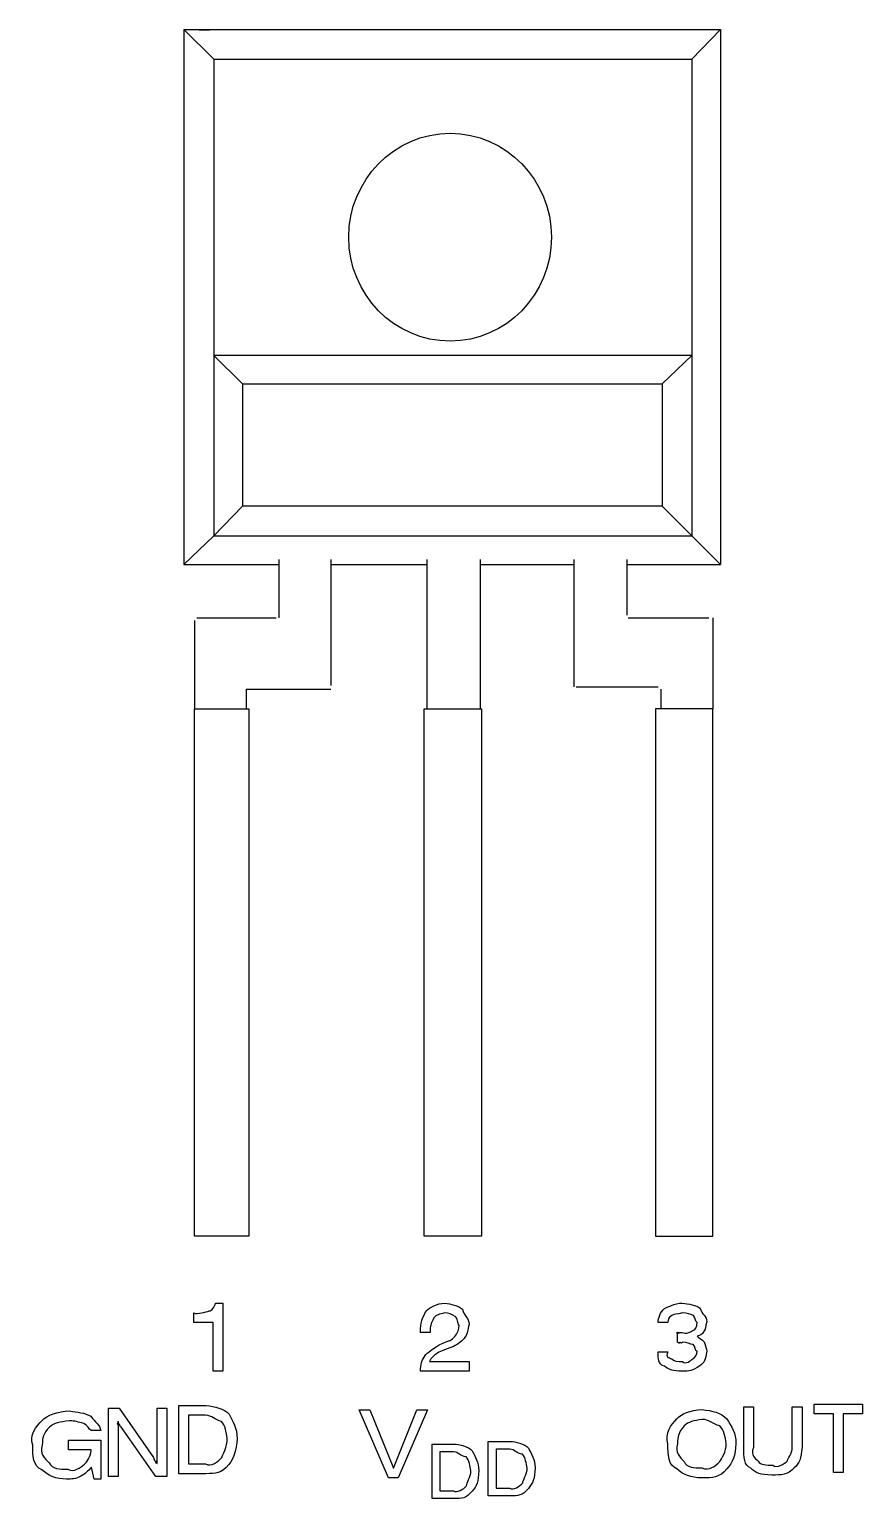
# Model space of a CAD drawing. Extents: x 16.5 to 23.7, y 47.5 to 60.1.
import ezdxf

# ---------------------------------------------------------------- set-up
doc = ezdxf.new("R2010")
doc.units = 0
doc.layers.add('Layer_1', color=7, linetype='CONTINUOUS')

msp = doc.modelspace()

# ---------------------------------------------------------------- linework, layer by layer
at = {"layer": 'Layer_1', "color": 7}
for points in [[(17.844892, 60.137331), (18.102332, 59.879891)], [(17.844892, 60.137331), (17.844892, 55.522732)], [(17.844892, 60.137331), (22.470867, 60.137331)], [(17.975067, 60.132303), (18.068465, 60.132303)], [(22.470867, 60.137331), (22.224275, 59.879891)], [(22.470867, 60.137331), (22.470867, 55.522732)], [(18.102332, 59.879891), (18.102332, 55.769325), (17.844892, 55.522732)], [(18.102332, 59.879891), (22.224275, 59.879891), (22.224275, 55.769325), (22.470867, 55.522732)], [(22.224275, 57.326132), (18.102332, 57.326132)], [(18.102332, 57.326132), (18.348923, 57.079806), (18.348923, 56.026764)], [(22.224275, 57.326132), (21.966836, 57.079806)], [(18.348923, 57.079806), (21.966836, 57.079806), (21.966836, 56.026764), (18.348923, 56.026764)], [(18.102332, 55.769325), (18.348923, 56.026764)], [(21.966836, 56.026764), (22.224275, 55.769325)], [(18.102332, 55.769325), (22.224275, 55.769325)], [(17.844892, 55.522732), (18.662454, 55.522732)], [(18.662454, 55.567712), (18.662454, 55.063416)], [(19.110659, 55.567712), (19.110659, 54.481068)], [(19.110659, 55.522732), (19.939334, 55.522732)], [(19.939334, 55.567712), (19.939334, 54.279456)], [(20.39865, 55.567712), (20.39865, 54.279456)], [(20.39865, 55.522732), (21.2051, 55.522732)], [(21.2051, 55.567712), (21.2051, 54.469956)], [(21.664152, 55.567712), (21.664152, 55.08617)], [(21.664152, 55.522732), (22.470867, 55.522732)], [(17.934586, 55.041191), (17.934586, 54.279456)], [(17.956811, 55.063416), (18.640229, 55.063416)], [(21.675529, 55.063416), (22.370061, 55.063416)], [(22.403663, 55.063416), (22.403663, 54.279456)], [(18.382525, 54.447731), (19.110659, 54.447731)], [(18.382525, 54.447731), (18.382525, 54.279456)], [(21.227325, 54.469956), (21.933234, 54.469956)], [(21.955459, 54.447731), (21.955459, 54.279456)], [(18.117677, 49.154741), (18.180384, 49.154741), (18.180384, 48.566837), (18.097304, 48.566837), (18.097304, 48.986996)], [(18.097304, 48.986996), (17.929559, 48.986996), (17.929559, 49.070075)], [(19.968173, 48.909737), (19.968173, 48.902329), (19.883507, 48.902329), (19.883507, 48.916881)], [(22.0179, 48.98726), (21.933234, 48.98726), (21.933234, 48.991758)], [(22.100979, 48.818191), (22.100979, 48.904181)], [(22.118442, 48.902594), (22.139079, 48.902594)], [(20.070302, 48.807608), (20.1256, 48.830891)], [(20.167934, 48.781414), (20.113959, 48.760777)], [(19.960765, 48.651504), (20.303665, 48.651504), (20.303665, 48.566837), (19.883507, 48.566837), (19.883507, 48.569748)], [(21.933234, 48.729027), (21.933234, 48.735112), (22.0179, 48.735112)], [(17.800442, 48.272356), (18.036715, 48.272356)], [(18.033804, 47.684452), (17.800442, 47.684452), (17.800442, 48.272356)], [(17.194017, 48.248544), (17.287415, 48.248544), (17.583484, 47.822829)], [(17.277361, 48.13636), (17.277361, 47.660904), (17.194017, 47.660904), (17.194017, 48.248544)], [(17.612852, 47.771764), (17.612852, 48.248544), (17.697254, 48.248544), (17.697254, 47.660904), (17.603857, 47.660904), (17.300644, 48.092439)], [(17.883521, 48.187689), (17.883521, 47.769119), (18.030894, 47.769119)], [(18.030894, 48.187689), (17.883521, 48.187689)], [(22.671157, 48.259921), (22.7545, 48.259921), (22.7545, 47.9112)], [(22.671157, 47.9112), (22.671157, 48.259921)], [(23.089727, 47.9112), (23.089727, 48.259921), (23.174394, 48.259921), (23.174394, 47.9112)], [(17.127077, 48.057514), (17.043998, 48.057514)], [(17.043998, 47.881037), (17.043998, 47.889769), (16.850059, 47.889769), (16.850059, 47.973112), (17.127077, 47.973112), (17.127077, 47.637621), (17.071779, 47.637621), (17.048232, 47.741073)], [(19.984048, 47.938981), (20.173754, 47.938981)], [(20.172432, 47.469346), (19.984048, 47.469346), (19.984048, 47.938981)], [(20.469029, 47.962794), (20.658471, 47.962794)], [(20.657148, 47.493158), (20.469029, 47.493158), (20.469029, 47.962794)], [(20.536234, 47.895589), (20.536234, 47.560362), (20.654238, 47.560362)], [(20.654238, 47.895589), (20.536234, 47.895589)], [(20.051252, 47.872041), (20.051252, 47.53655), (20.169257, 47.53655)], [(20.169257, 47.872041), (20.051252, 47.872041)]]:
    msp.add_lwpolyline(points, dxfattribs=at)
for points in [[(17.838013, 59.853697)], [(17.934586, 54.279456), (18.405015, 54.279456), (18.405015, 49.731798), (17.934586, 49.731798)], [(19.917109, 54.279456), (20.410027, 54.279456), (20.410027, 49.731798), (19.917109, 49.731798)], [(22.403663, 49.731798), (22.403663, 54.279456), (21.910744, 54.279456), (21.910744, 49.731798)], [(20.070302, 48.807608)], [(23.277582, 48.283733), (23.696152, 48.283733), (23.696152, 48.199066), (23.528407, 48.199066), (23.528407, 47.695829), (23.445328, 47.695829), (23.445328, 48.199066), (23.277582, 48.199066)], [(19.356986, 48.236108), (19.448796, 48.236108), (19.651467, 47.733135), (19.851492, 48.236108), (19.944625, 48.236108), (19.692477, 47.648469), (19.609398, 47.648469)], [(22.311059, 48.236637)], [(22.311059, 48.151971)], [(17.127077, 48.057514)]]:
    msp.add_lwpolyline(points, close=True, dxfattribs=at)
for points in [[(19.265969, 58.345308), (19.265969, 58.840078), (19.657552, 59.241452), (20.139888, 59.241452)], [(20.139888, 59.241452), (20.621694, 59.241452), (21.013277, 58.840078), (21.013277, 58.345308)], [(20.139888, 57.449429), (19.657552, 57.449429), (19.265969, 57.850802), (19.265969, 58.345308)], [(21.013277, 58.345308), (21.013277, 57.850802), (20.621694, 57.449429), (20.139888, 57.449429)], [(18.063702, 49.089125), (18.081959, 49.083833), (18.110798, 49.124314), (18.117677, 49.154741)], [(19.939069, 49.090448), (19.958384, 49.11426), (20.028234, 49.154741), (20.093586, 49.154741)], [(20.093586, 49.154741), (20.147825, 49.145216), (20.206298, 49.137544), (20.245192, 49.103677)], [(21.988796, 49.109762), (22.008111, 49.114525), (22.076902, 49.155006), (22.140402, 49.155006)], [(22.140402, 49.155006), (22.200463, 49.145481), (22.2592, 49.140454), (22.296507, 49.11135)], [(17.929559, 49.070075), (17.961573, 49.057639), (18.034598, 49.07616), (18.063702, 49.089125)], [(19.883507, 48.916881), (19.883507, 48.966623), (19.901763, 49.047321), (19.939069, 49.090448)], [(20.000188, 49.027741), (19.971084, 48.970062), (19.968173, 48.960008), (19.968173, 48.909737)], [(20.091998, 49.070075), (20.045696, 49.057639), (20.022413, 49.055787), (20.000188, 49.027741)], [(20.184073, 49.039383), (20.153646, 49.057639), (20.129834, 49.070075), (20.091998, 49.070075)], [(20.218998, 48.960802), (20.200213, 48.986996), (20.207357, 49.019804), (20.184073, 49.039383)], [(20.245192, 49.103677), (20.256834, 49.047056), (20.303665, 49.026948), (20.303665, 48.973766)], [(21.933234, 48.991758), (21.933234, 49.022979), (21.95149, 49.0796), (21.988796, 49.109762)], [(22.049915, 49.048644), (22.020811, 49.0288), (22.0179, 49.013454), (22.0179, 48.98726)], [(22.144636, 49.070339), (22.095688, 49.058169), (22.07214, 49.063196), (22.049915, 49.048644)], [(22.236711, 49.048644), (22.208136, 49.058169), (22.185646, 49.070339), (22.144636, 49.070339)], [(22.268725, 48.98726), (22.250204, 48.997844), (22.257877, 49.034091), (22.236711, 49.048644)], [(22.296507, 49.11135), (22.306561, 49.057375), (22.353392, 49.043352), (22.353392, 48.993081)], [(20.195715, 48.887777), (20.200213, 48.89545), (20.218998, 48.933285), (20.218998, 48.960802)], [(20.303665, 48.973766), (20.28779, 48.919791), (20.292288, 48.893862), (20.270063, 48.862906)], [(22.100979, 48.904181), (22.079019, 48.885131), (22.107329, 48.903387), (22.111298, 48.902594)], [(22.111298, 48.902594), (22.086692, 48.884073), (22.117384, 48.902594), (22.118442, 48.902594)], [(22.139079, 48.902594), (22.176121, 48.884073), (22.215015, 48.909208), (22.236711, 48.922966)], [(22.236711, 48.922966), (22.250204, 48.911325), (22.268725, 48.958156), (22.268725, 48.98726)], [(22.331432, 48.91741), (22.309471, 48.873489), (22.296771, 48.881162), (22.268725, 48.870579)], [(22.353392, 48.993081), (22.337782, 48.945456), (22.345984, 48.937783), (22.331432, 48.91741)], [(19.924252, 48.702569), (19.937746, 48.723471), (20.000188, 48.772419), (20.070302, 48.807608)], [(20.1256, 48.830891), (20.139094, 48.821366), (20.180898, 48.866346), (20.195715, 48.887777)], [(20.270063, 48.862906), (20.243075, 48.826394), (20.213442, 48.804698), (20.167934, 48.781414)], [(22.120029, 48.819514), (22.114209, 48.797554), (22.107594, 48.818721), (22.100979, 48.818191)], [(22.143313, 48.819514), (22.126644, 48.797554), (22.126644, 48.819514), (22.120029, 48.819514)], [(22.235123, 48.797554), (22.206548, 48.797554), (22.183, 48.819514), (22.143313, 48.819514)], [(22.268725, 48.739346), (22.250204, 48.738287), (22.257348, 48.783796), (22.235123, 48.797554)], [(22.268725, 48.870579), (22.277457, 48.853116), (22.316879, 48.844385), (22.331432, 48.821102)], [(22.331432, 48.821102), (22.337782, 48.776123), (22.353392, 48.77136), (22.353392, 48.739346)], [(19.883507, 48.569748), (19.883507, 48.6224), (19.897, 48.667644), (19.924252, 48.702569)], [(20.004686, 48.705479), (19.973994, 48.673729), (19.968438, 48.670819), (19.960765, 48.651504)], [(20.113959, 48.760777), (20.048607, 48.738023), (20.026911, 48.721883), (20.004686, 48.705479)], [(21.987209, 48.611023), (21.933234, 48.626369), (21.933234, 48.680344), (21.933234, 48.729027)], [(22.0179, 48.735112), (21.989325, 48.684048), (22.028484, 48.688281), (22.049915, 48.673729)], [(22.049915, 48.673729), (22.064467, 48.654679), (22.103096, 48.651769), (22.143313, 48.651769)], [(22.143313, 48.651769), (22.173211, 48.623458), (22.211046, 48.659441), (22.2338, 48.675316)], [(22.2338, 48.675316), (22.250204, 48.685635), (22.268725, 48.712094), (22.268725, 48.739346)], [(22.353392, 48.739346), (22.337782, 48.661294), (22.333284, 48.645948), (22.293596, 48.613933)], [(22.136169, 48.567366), (22.068171, 48.567366), (22.023986, 48.581919), (21.987209, 48.611023)], [(22.293596, 48.613933), (22.227979, 48.567366), (22.20205, 48.567366), (22.136169, 48.567366)], [(18.036715, 48.272356), (18.10974, 48.262831), (18.189115, 48.247485), (18.235152, 48.198008)], [(16.540761, 47.929191), (16.51245, 48.016769), (16.568807, 48.092439), (16.625427, 48.145091)], [(16.625427, 48.145091), (16.657442, 48.184779), (16.760365, 48.22526), (16.85879, 48.22526)], [(16.857202, 48.140594), (16.774123, 48.128423), (16.725969, 48.122073), (16.685223, 48.085296)], [(16.981292, 48.11731), (16.929434, 48.128423), (16.907473, 48.140594), (16.857202, 48.140594)], [(16.85879, 48.22526), (16.922819, 48.215735), (16.993198, 48.209914), (17.041088, 48.180016)], [(17.041088, 48.180016), (17.08104, 48.124719), (17.118346, 48.109108), (17.127077, 48.057514)], [(18.169536, 48.135302), (18.10974, 48.144298), (18.089896, 48.187689), (18.030894, 48.187689)], [(18.235152, 48.198008), (18.263198, 48.133714), (18.303679, 48.078946), (18.303679, 47.987929)], [(22.0179, 47.941891), (21.989325, 48.029733), (22.0433, 48.105933), (22.095159, 48.157791)], [(22.095159, 48.157791), (22.123734, 48.196156), (22.218454, 48.236637), (22.311059, 48.236637)], [(22.311059, 48.151971), (22.243325, 48.139535), (22.193319, 48.13345), (22.156542, 48.096673)], [(22.311059, 48.236637), (22.400752, 48.227112), (22.473777, 48.210444), (22.525371, 48.157791)], [(22.464252, 48.096673), (22.405779, 48.108579), (22.375882, 48.151971), (22.311059, 48.151971)], [(22.525371, 48.157791), (22.566911, 48.092175), (22.604217, 48.034231), (22.604217, 47.941891)], [(16.685223, 48.085296), (16.63019, 48.024441), (16.62384, 47.997719), (16.62384, 47.930514)], [(17.043998, 48.057514), (17.025742, 48.067039), (17.0141, 48.102758), (16.981292, 48.11731)], [(17.289002, 48.111489), (17.257252, 48.092439), (17.282123, 48.126571), (17.277361, 48.13636)], [(17.300644, 48.092439), (17.295088, 48.078681), (17.292707, 48.10461), (17.289002, 48.111489)], [(18.219013, 47.987929), (18.206577, 48.043227), (18.202344, 48.100112), (18.169536, 48.135302)], [(22.156542, 48.096673), (22.107329, 48.034496), (22.100979, 48.008037), (22.100979, 47.941891)], [(22.521138, 47.941891), (22.511613, 48.003539), (22.502088, 48.059366), (22.464252, 48.096673)], [(16.620929, 47.717789), (16.543671, 47.745306), (16.540761, 47.842408), (16.540761, 47.929191)], [(16.62384, 47.930514), (16.598969, 47.860929), (16.643154, 47.814362), (16.682313, 47.777585)], [(18.170859, 47.823094), (18.175621, 47.843996), (18.219013, 47.913846), (18.219013, 47.987929)], [(18.303679, 47.987929), (18.294154, 47.884741), (18.279602, 47.818066), (18.232242, 47.764885)], [(20.173754, 47.938981), (20.219263, 47.937923), (20.295198, 47.919402), (20.331182, 47.880773)], [(20.763511, 47.853256), (20.710065, 47.854844), (20.701069, 47.895589), (20.654238, 47.895589)], [(20.658471, 47.962794), (20.704244, 47.961735), (20.779915, 47.94295), (20.816163, 47.904321)], [(20.816163, 47.904321), (20.839446, 47.852462), (20.871725, 47.808806), (20.871725, 47.735252)], [(22.095159, 47.725991), (22.020811, 47.752714), (22.0179, 47.850346), (22.0179, 47.941891)], [(22.100979, 47.941891), (22.076109, 47.872306), (22.119236, 47.825739), (22.156542, 47.788962)], [(22.464252, 47.788962), (22.480657, 47.809864), (22.521138, 47.876539), (22.521138, 47.941891)], [(22.604217, 47.941891), (22.598396, 47.846112), (22.578023, 47.778644), (22.525371, 47.725991)], [(22.731217, 47.732077), (22.674067, 47.751656), (22.671157, 47.83156), (22.671157, 47.9112)], [(22.7545, 47.9112), (22.729629, 47.840291), (22.767994, 47.818331), (22.795246, 47.793196)], [(23.047394, 47.794519), (23.0466, 47.809864), (23.089727, 47.858812), (23.089727, 47.9112)], [(23.174394, 47.9112), (23.164869, 47.815685), (23.151904, 47.77441), (23.107454, 47.7334)], [(16.682313, 47.777585), (16.707713, 47.724933), (16.774388, 47.722023), (16.84265, 47.722023)], [(16.84265, 47.722023), (16.898477, 47.693712), (16.951394, 47.736575), (16.988436, 47.765944)], [(16.988436, 47.765944), (17.003517, 47.783406), (17.043998, 47.833148), (17.043998, 47.881037)], [(17.583484, 47.822829), (17.587982, 47.788169), (17.595654, 47.801133), (17.599623, 47.793725)], [(17.599623, 47.793725), (17.596713, 47.773616), (17.608619, 47.779437), (17.612852, 47.771764)], [(18.030894, 47.769119), (18.081165, 47.740808), (18.139638, 47.786846), (18.170859, 47.823094)], [(18.232242, 47.764885), (18.168742, 47.684452), (18.119, 47.684452), (18.033804, 47.684452)], [(20.278794, 47.829708), (20.225084, 47.831031), (20.216088, 47.872041), (20.169257, 47.872041)], [(20.31954, 47.711439), (20.30975, 47.744248), (20.305782, 47.802191), (20.278794, 47.829708)], [(20.331182, 47.880773), (20.354465, 47.828914), (20.386479, 47.785258), (20.386479, 47.711439)], [(20.804521, 47.735252), (20.794732, 47.76806), (20.790763, 47.826004), (20.763511, 47.853256)], [(22.156542, 47.788962), (22.181148, 47.73631), (22.244648, 47.7334), (22.311059, 47.7334)], [(22.311059, 47.7334), (22.374559, 47.704825), (22.426946, 47.751656), (22.464252, 47.788962)], [(22.795246, 47.793196), (22.816148, 47.759594), (22.865625, 47.756683), (22.921982, 47.756683)], [(22.921982, 47.756683), (22.960082, 47.728373), (23.020142, 47.769119), (23.047394, 47.794519)], [(16.832332, 47.637621), (16.745019, 47.637621), (16.675434, 47.664079), (16.620929, 47.717789)], [(16.956421, 47.663814), (16.909061, 47.637621), (16.879163, 47.637621), (16.832332, 47.637621)], [(17.048232, 47.741073), (17.013307, 47.703502), (16.993198, 47.681277), (16.956421, 47.663814)], [(20.281704, 47.580206), (20.278794, 47.603754), (20.31954, 47.653231), (20.31954, 47.711439)], [(20.386479, 47.711439), (20.385686, 47.616983), (20.367694, 47.576237), (20.329859, 47.533639)], [(20.766686, 47.604019), (20.763511, 47.627302), (20.804521, 47.677044), (20.804521, 47.735252)], [(20.871725, 47.735252), (20.870402, 47.640796), (20.852675, 47.60005), (20.814575, 47.557187)], [(22.311059, 47.648733), (22.216867, 47.648733), (22.146488, 47.674398), (22.095159, 47.725991)], [(22.525371, 47.725991), (22.463194, 47.648733), (22.402075, 47.648733), (22.311059, 47.648733)], [(22.913515, 47.672281), (22.816148, 47.672281), (22.77064, 47.69186), (22.731217, 47.732077)], [(23.107454, 47.7334), (23.045277, 47.672281), (22.998711, 47.672281), (22.913515, 47.672281)], [(20.169257, 47.53655), (20.197038, 47.51406), (20.25604, 47.551102), (20.281704, 47.580206)], [(20.329859, 47.533639), (20.278794, 47.469346), (20.239371, 47.469346), (20.172432, 47.469346)], [(20.654238, 47.560362), (20.682019, 47.537608), (20.741021, 47.574914), (20.766686, 47.604019)], [(20.814575, 47.557187), (20.763511, 47.493158), (20.724352, 47.493158), (20.657148, 47.493158)]]:
    msp.add_open_spline(points, degree=3, dxfattribs=at)

doc.saveas('drawing.dxf')
